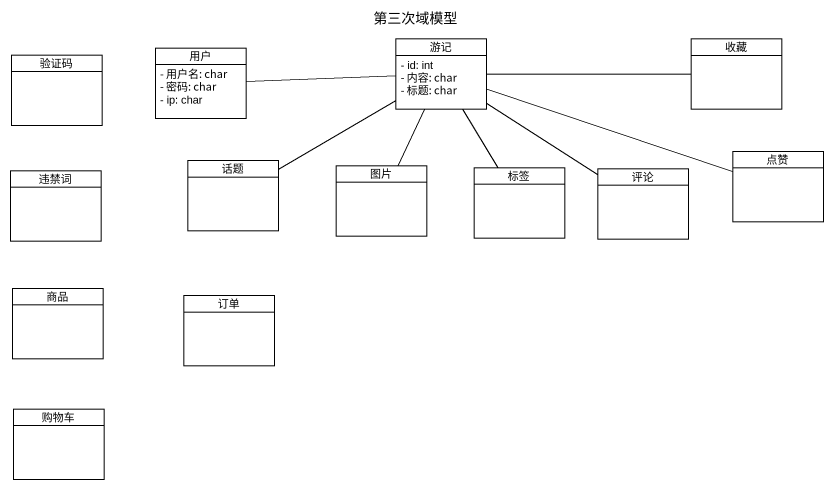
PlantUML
@startuml
title 第三次域模型
hide circle
hide empty members
skinparam classAttributeIconSize 0
class 验证码
class 用户 {
  - 用户名: char
  - 密码: char
  - ip: char
}
class 游记 {
  - id: int
  - 内容: char
  - 标题: char
}
class 收藏
class 话题
class 点赞
class 违禁词
class 图片
class 标签
class 评论
class 商品
class 订单
class 购物车
用户 -right- 游记
游记 -right- 收藏
游记 -left- 话题
游记 -right- 点赞
游记 -- 图片
游记 -- 标签
游记 -- 评论
@enduml
